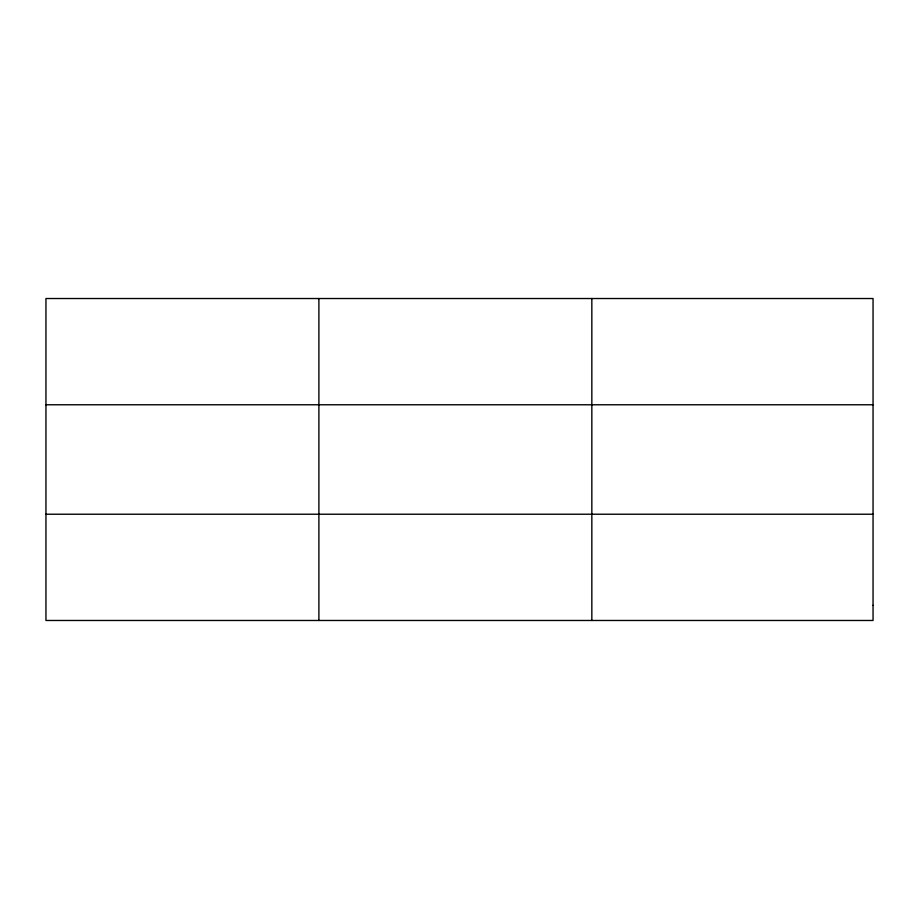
<?xml version="1.0" encoding="UTF-8"?>
<svg xmlns="http://www.w3.org/2000/svg" width="919" height="919" viewBox="0 0 919 919"><rect width="100%" height="100%" fill="white"/><g stroke="black" fill="none" stroke-linecap="round" stroke-linejoin="round"><path stroke-width="1.38" d="M318.893 620.474L318.893 298.526M591.836 620.474L591.836 298.526M45.95 404.774L873.05 404.774M45.95 514.226L873.05 514.226M873.05 605.299L873.05 620.474L45.95 620.474L45.95 298.526L873.05 298.526L873.05 605.299"/></g></svg>
